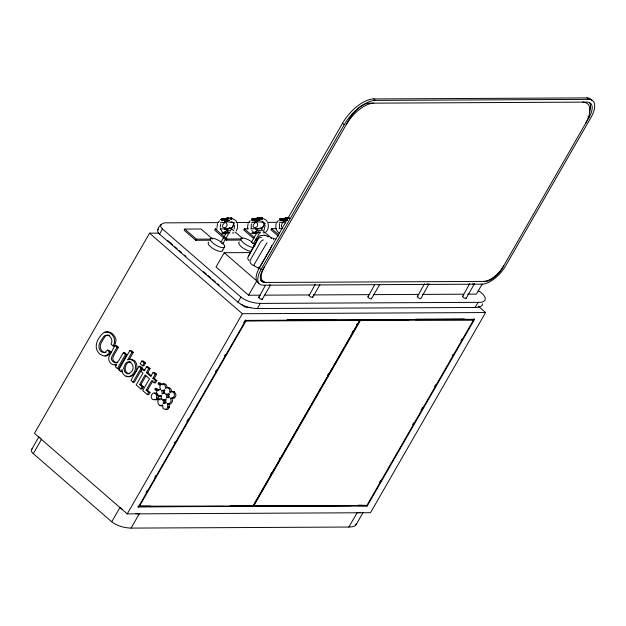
<?xml version="1.0" encoding="UTF-8"?>
<svg xmlns="http://www.w3.org/2000/svg" width="626" height="626" viewBox="0 0 626 626"><rect width="100%" height="100%" fill="white"/><g stroke="black" fill="none" stroke-linecap="round" stroke-linejoin="round"><path stroke-width="0.94" d="M226.964 218.325L227.864 218.051A0.978 0.407 84.5 0 1 228.154 218.114L228.866 218.114M261.989 219.742L257.403 219.765L257.192 218.247L257.99 217.997M287.412 219.624L285.581 219.632L285.37 218.114L286.645 217.762A0.978 0.407 84.5 0 1 286.935 217.825M248.272 256.355L259.164 236.127L261.12 235.423A9.054 8.373 58.9 0 1 262.137 235.595M234.547 225.454L234.124 228.991M265.158 225.305L264 230.305M163.738 392.909L163.057 390.397L161.539 390.405L162.197 392.056L162.079 394.044L163.378 393.245L165.006 393.363L164.568 392.525A3.099 2.52 89.7 0 1 164.333 391.18L164.583 389.646L163.112 390.585L161.539 390.405M216.964 227.348L217.519 223.638M220.242 227.301L220.751 223.897M158.902 390.467L156.743 388.589L155.217 388.597L154.81 389.388L156.946 391.25C155.459 393.91 158.683 397.901 161.328 395.413L161.156 397.322L161.852 399.075L160.929 398.793A3.107 2.527 89.7 0 0 159.724 399.012L158.683 399.857L156.711 398.144L156.602 394.983L154.544 393.058A3.06 2.488 89.7 0 0 153.229 393.159L151.805 394.497L151.242 396.602A3.083 2.512 89.7 0 0 151.547 398.066C152.916 402.158 156.437 397.048 158.018 400.523C157.118 403.426 159.474 407.017 162.901 405.515M160.209 399.85L158.229 398.136L158.253 395.483L156.735 395.491M256.316 242.583L255.893 242.411M164.998 402.581L164.239 399.811L162.713 399.818L163.464 401.618L163.253 403.621L164.732 402.706L166.383 402.98L165.616 401.125L165.827 399.106L164.348 400.053L162.713 399.818M166.907 387.737C167.502 385.585 165.194 382.721 162.995 384.067M168.198 397.017L167.463 394.239L165.937 394.247L166.68 396.07L166.469 398.019L167.893 397.142L169.56 397.369L168.832 395.53L169.051 393.519L167.588 394.458L165.937 394.247M356.397 523.43C356.03 526.834 351.499 526.904 348.878 527.037L131.069 528.101C124.245 527.89 117.195 526.012 111.733 521.794L32.45 452.895L31.457 451.362L31.37 449.977L38.906 436.792M482.646 303.868C482.278 307.272 477.755 307.343 475.126 307.476L257.317 308.54C250.494 308.321 243.451 306.45 237.99 302.233L159.52 234.124C154.239 230.102 161.461 221.635 166.939 222.856L218.63 222.606M265.361 285.386L258.687 297.585A2.183 0.736 29.9 0 0 260.111 298.821L261.081 299.275A2.058 0.696 29.9 0 0 262.294 299.267L270.495 285.01A2.058 0.696 29.9 0 1 269.282 285.018M262.294 299.267L262.216 298.813A2.183 0.736 29.9 0 0 261.997 298.516M315.301 284.212L309.103 295.566A2.183 0.736 29.9 0 0 310.535 296.802L311.498 297.256A2.058 0.696 29.9 0 0 312.71 297.248L319.949 284.666M312.71 297.248L312.632 296.794M374.567 284.853L367.892 297.053A2.183 0.736 29.9 0 0 369.317 298.289L370.287 298.743A2.058 0.696 29.9 0 0 371.5 298.735L371.421 298.281M424.467 283.774L417.307 296.81A2.183 0.736 29.9 0 0 418.731 298.046L419.702 298.5A2.058 0.696 29.9 0 0 420.915 298.492L429.037 283.781M469.735 283.555L462.583 296.591A2.183 0.736 29.9 0 0 464.007 297.827L464.969 298.281A2.058 0.696 29.9 0 0 466.19 298.273L466.112 297.82M466.182 298.273L474.406 283.821M160.319 405.671L162.533 404.85L163.112 408.504L165.6 409.545A3.114 2.535 89.7 0 0 166.743 408.942L167.909 406.908L167.471 403.817L169.826 404.013A2.911 2.371 89.7 0 0 171.008 403.707L172.682 401L172.056 398.253L170.538 398.261L171.156 401.008L169.489 403.715A2.911 2.371 89.7 0 1 168.308 404.02L167.471 403.817M165.436 409.193L167.119 409.537A3.114 2.535 89.7 0 0 168.269 408.935L169.427 406.9L168.997 403.809M273.476 239.453L273.484 239.179A9.03 1.534 -56.6 0 0 273.374 239.007M225.368 219.077L225.563 219.836M225.47 219.256L225.97 218.771L226.041 219.757M225.892 219.022L225.579 219.749M256.496 218.873L256.19 219.601L256.042 218.779M284.306 218.513L284.243 219.436L284.673 218.74M167.22 387.588C169.849 386.813 172.22 389.677 171.289 392.126L169.771 392.134C170.937 389.568 167.557 385.968 165.287 388.449C166.602 385.647 162.807 381.837 160.608 384.849L158.495 383.01L158.026 383.816L160.17 385.679L159.873 387.658L160.592 389.607L158.832 389.411L157.384 390.475L155.217 388.597M164.779 403.613L164.912 403.089M167.987 398.011L168.12 397.502M248.123 223.482L247.567 227.199L247.896 229.085M251.362 223.748L251.151 228.881M276.301 223.349C275.041 226.714 275.917 231.119 279.149 233.029M279.532 223.607L279.321 228.74M224.484 219.374L221.839 219.39A0.994 0.829 -89.7 0 0 221.369 219.695L221.416 219.491A0.994 0.759 75.5 0 1 221.862 219.256L224.437 218.936M226.236 218.787C229.578 218.083 221.972 219.358 227.528 218.482M256.136 218.654L257.028 218.615M283.492 218.724L282.944 218.748L284.079 218.865M256.222 242.317L255.267 243.686L255.713 242.677M254.399 244.672L253.859 246.487L253.671 245.908M257.583 218.177L258.468 217.903A0.978 0.407 84.5 0 1 258.757 217.965L259.039 217.856M285.753 218.044L286.192 217.825M225.297 219.155L225.822 218.944M284.274 218.85L284.885 218.615L284.822 219.468M285.151 219.249C285.088 220.188 283.461 219.116 284.572 219.421M227.191 230.125L227.512 229.632M160.882 224.679L160.663 226.659L162.47 228.991L240.94 297.1C246.401 301.317 253.452 303.187 260.275 303.407L478.076 302.342C489.493 302.867 485.635 294.58 478.17 290.714M254.516 244.625L255.103 243.89M156.328 389.388L156.743 388.589M110.982 352.078L109.597 352.086L107.797 354.527L105.669 355.771A6.596 5.368 89.7 0 1 103.689 355.912L100.363 354.48A10.932 8.905 89.7 0 1 98.102 352.211C93.282 345.622 98.54 336.6 104.143 332.39A8.083 6.581 89.7 0 1 106.42 331.866C110.019 331.991 112.962 335.051 114.182 338.251A7.097 5.783 89.7 0 1 114.605 340.724L114.323 343.181L113.118 346.006L110.935 344.104C113.736 340.38 109.988 333.768 105.324 335.434A6.017 4.898 89.7 0 0 103.908 336.365C101.302 340.176 96.811 345.411 99.972 350.192A6.456 5.258 89.7 0 0 101.615 351.89L104.652 352.704L107.422 350.2L108.807 350.192L110.982 352.078L109.182 354.519L106.576 355.881A6.565 5.352 89.7 0 1 105.074 355.904M221.878 219.812L221.894 220.54M158.355 233.138L149.559 233.177L34.461 433.348L127.258 513.899L370.482 512.717L485.588 312.546L478.225 306.153M33.264 453.693L41.465 439.436L40.041 437.856M159.52 234.124L162.47 228.991M212.629 239.077L201.001 228.983L184.78 229.061L184.13 230.204L195.758 240.298L210.062 240.227M118.455 347.297L117.07 347.305L112.226 355.748L111.436 358.26A3.427 2.794 89.7 0 0 111.694 359.934L113.048 361.773L115.184 362.837A4.053 3.302 89.7 0 0 116.428 362.689L118.729 360.67L123.314 352.751L124.691 352.743L126.804 354.574L118.744 368.581L117.359 368.589L115.325 366.82L116.733 364.379C113.932 365.717 110.552 364.23 109.386 361.304A6.041 4.922 89.7 0 1 108.846 357.016L114.793 345.74L116.358 345.474L118.455 347.297L113.611 355.74L112.813 358.252A3.427 2.794 89.7 0 0 113.071 359.927L114.433 361.765L116.569 362.83M124.284 353.455L124.691 352.743M117.359 368.589L125.419 354.582L126.804 354.574M122.289 371.641L120.904 371.648L118.791 369.81L129.879 350.537L131.257 350.529L133.346 352.344L129.019 359.88M195.758 240.298L196.415 239.155L210.719 239.085M120.904 371.648L122.148 369.489L122.383 372.008A5 4.069 89.7 0 0 123.009 373.652L124.269 375.224A7.598 6.19 89.7 0 0 127.602 376.719C134.222 376.422 137.54 367.282 134.254 362.016A7.88 6.416 89.7 0 0 133.142 360.67L130.208 359.254A5.235 4.265 89.7 0 0 128.565 359.543L127.634 359.887L131.969 352.352L133.346 352.344M217.199 228.905L215.289 228.913L214.632 230.055L226.26 240.149L240.572 240.079M141.875 360.975L140.247 363.808L142.556 365.819L143.941 365.811L145.568 362.978L143.26 360.967L141.875 360.975L144.191 362.978L145.568 362.978M138.98 366.343L130.92 380.358L133.009 382.173L134.394 382.165L142.454 368.151L140.365 366.335L138.98 366.343L141.069 368.151L142.454 368.151M133.009 382.173L141.069 368.151M142.556 365.819L144.191 362.978M144.982 370.318L143.784 369.27L142.399 369.277L141.116 371.515L142.947 373.112L136.163 384.904L140.842 388.965L142.227 388.957L143.495 386.758L140.967 384.567L139.582 384.575L145.083 374.997L149.481 378.816L142.72 390.577L147.384 394.63L148.769 394.623L150.037 392.424L147.509 390.225L146.124 390.233L151.649 380.624L154.184 382.83L155.569 382.822L156.86 380.577L154.278 378.331L152.893 378.339L155.232 374.27L156.617 374.262L154.278 378.331M150.091 368.589L148.706 368.597L146.374 372.65L147.759 372.642L150.091 368.589L147.947 366.726L146.562 366.734L144.199 370.842L142.399 369.277M229.1 232.856L222.864 243.694L222.269 243.694L220.837 242.442L226.119 233.263M228.513 229.1L229.476 227.426M140.967 384.567L146.007 375.796M230.063 231.19L233.897 224.515M226.26 240.149L226.917 239.007L241.221 238.936M140.842 388.965L142.11 386.766L143.495 386.758M222.402 250.823L224.593 247.004M156.617 374.262L154.489 372.423L153.112 372.431L150.78 376.476L146.374 372.65M249.657 252.591L224.233 252.716L216.04 266.973L248.6 295.237L260.33 295.182M147.509 390.225L153.034 380.624M147.384 394.63L148.652 392.432L150.037 392.424M154.184 382.83L155.475 380.585L156.86 380.577M248.186 228.756L244.367 228.772L243.71 229.914L253.89 238.749M159.552 383.808L160.013 383.002L162.134 384.841M259.704 232.708L253.475 243.545L252.873 243.545L251.449 242.293L256.723 233.115M260.666 231.041L264.986 223.529L263.147 222.183M276.363 228.615L271.59 228.639L270.941 229.781L278.21 236.088M111.733 521.794L119.934 507.537L122.234 509.181M237.99 302.233L240.94 297.1M258.851 283.218A19.32 9.124 -49 0 1 259.305 268.03L342.563 123.236A29.672 14.007 -49 0 1 373.699 98.939L586.898 97.899A22.082 10.431 -49 0 1 591.914 100.285M260.995 269.501L344.253 124.707A29.672 14.007 -49 0 1 375.389 100.41L588.589 99.37A22.082 10.431 -49 0 1 591.038 117.328L505.714 265.721A22.505 10.626 -49 0 1 482.098 284.149L263.131 285.213A19.32 9.124 -49 0 1 260.995 269.501L259.305 268.03M248.6 295.237L256.801 280.98L224.233 252.716M127.258 513.899L242.364 313.728L485.588 312.546M146.085 492.404L147.055 490.714M154.833 477.192L155.804 475.502M174.271 443.396L175.241 441.706M186.9 421.423L188.363 418.888M215.571 371.562L216.549 369.872M224.319 356.35L225.29 354.66M243.757 322.546L244.727 320.856M138.268 507.154L245.658 320.402L474.578 319.283L367.188 506.043L137.822 506.77L223.545 506.356M139.238 506.567L245.948 320.989L359.778 320.434L253.068 506.011L138.792 506.176L150.467 506.121M131.069 528.101L139.262 513.844L135.905 513.641M257.317 308.54L260.275 303.407M371.5 298.735L379.7 284.478A2.058 0.696 29.9 0 1 378.487 284.486M270.651 474.273L271.629 472.575M279.423 459.014L280.401 457.324M327.664 375.13L328.634 373.432M352.023 332.758L353.001 331.068M356.413 325.137L357.383 323.439M360.443 320.434L359.997 320.042L253.287 505.62L253.733 506.004L360.443 320.434L473.608 319.878L415.609 319.776M482.2 284.063L476.417 294.126L467.614 294.173M348.878 527.037L357.07 512.78L360.263 512.522M475.126 307.476L478.076 302.342M264.712 282.475A15.963 7.535 -49 0 1 262.943 269.493L349.762 118.51A18.725 8.842 -49 0 1 369.418 103.165L587.016 102.108A18.725 8.842 -49 0 1 589.089 117.344L502.271 268.327A15.963 7.535 -49 0 1 485.518 281.395L264.712 282.475L263.577 281.497M379.606 482.192L380.585 480.494M412.745 424.569L413.716 422.871M421.024 410.163L422.487 407.62M434.671 386.438L435.649 384.74M452.215 355.928L453.185 354.238M460.986 340.677L461.957 338.987M357.978 505.698L366.742 505.659L474.132 318.9L474.578 319.283M355.959 524.909L363.19 512.334M253.812 245.838L254.203 245.361M236.409 230.931L237.669 227.418L237.332 223.466M223.772 220.016L222.308 220.36C223.044 218.505 223.756 220.618 223.897 219.429M282.232 219.796C283.148 218.552 279.634 219.632 281.371 220.016M262.544 235.681L264.047 235.149A9.061 6.487 -81.6 0 1 264.798 235.337M281.004 219.491L281.074 220M227.042 218.169A0.994 0.462 79.1 0 0 226.784 218.364L221.721 219.421A0.994 0.931 -83.4 0 0 221.166 219.687A0.994 0.97 -74.9 0 1 221.659 219.374L222.073 219.21A0.994 0.595 77.9 0 0 221.737 219.421A0.994 0.876 -87.7 0 0 221.252 219.687M261.582 217.981A0.994 0.759 75.5 0 1 262.075 218.161L262.388 218.059A0.994 0.978 53.3 0 0 261.793 217.903L261.801 217.895A0.994 0.994 15.8 0 1 262.435 218.012L262.364 218.059A0.994 0.947 65 0 0 261.762 217.918L261.371 218.028A0.994 0.595 77.9 0 1 261.699 218.169M279.908 219.303A0.994 0.947 65 0 1 280.456 219.03A0.994 0.978 53.3 0 0 279.861 219.327L280.08 219.241A0.994 0.837 73.4 0 1 280.565 218.99A0.994 0.9 70.4 0 0 279.978 219.272L279.822 219.35A0.994 0.97 -74.9 0 1 280.44 219.084L280.847 218.928A0.994 0.595 77.9 0 0 280.511 219.139A0.994 0.876 -87.7 0 0 280.033 219.405L279.947 219.397A0.994 0.931 -83.4 0 1 280.479 219.092L285.378 218.114L289.024 218.098M264.986 223.529L263.859 223.255M251.449 242.293L252.043 242.301M265.917 231.98C268.343 229.891 268.734 226.268 267.936 223.318M170.538 398.261L172.839 397.995L174.145 396.281A3.349 2.723 89.7 0 0 174.404 394.779C174.513 392.408 171.814 390.475 169.771 392.134M172.056 398.253L174.357 397.987L175.663 396.274A3.349 2.723 89.7 0 0 175.922 394.771L174.693 392.103L172.706 391.602M267.881 236.902L268.57 236.518A9.054 2.856 -66.9 0 1 268.914 236.589M157.924 229.812L158.448 229.28M31.676 449.374L32.2 448.842M218.396 222.066L219.609 220.884M248.999 221.917L250.212 220.735M277.177 221.776L278.39 220.595M262.341 219.374L258.522 219.515L258.507 218.294M252.591 219.57L252.607 220.508M284.478 218.505L280.605 219.014A0.994 0.759 75.5 0 0 280.198 219.21L280.065 219.241M157.423 399.012L156.023 399.881L154.763 399.771M228.279 232.223L227.371 232.974L228.224 232.269M258.921 231.996L257.975 232.817L258.835 232.121M255.064 244.891L254.641 245.048M258.022 232.762L258.89 232.074M224.405 233.005L221.995 233.013L223.286 232.919L225.775 231.37M224.562 232.309L225.704 231.385M256.308 231.237L253.89 232.77L252.599 232.864L254.203 232.856M256.011 218.818L257.02 218.474L252.435 219.147A0.994 0.759 75.5 0 0 252.028 219.343A0.994 0.829 -89.7 0 1 252.442 219.233L254.101 219.155M282.326 219.773C282.389 218.349 283.171 220.626 280.988 219.969M256.59 218.787L256.809 219.444L256.011 219.523M230.877 222.504C235.321 220.047 233.443 229.625 229.789 227.762M159.599 389.787L160.757 389.325M224.609 232.997L225.884 232.23M224.812 233.029L226.041 232.293L224.781 233.052M255.212 232.849L256.488 232.082M224.695 233.036L225.963 232.277M255.298 232.888L256.566 232.129M230.971 218.13L231.111 218.091A0.994 0.9 70.4 0 1 231.69 218.239L231.847 218.161A0.994 0.994 15.8 0 0 231.197 218.036L231.276 218.005A0.994 0.978 53.3 0 1 231.808 218.184L231.471 218.302A0.994 0.759 75.5 0 0 230.971 218.13L230.884 218.153M257.748 217.997L252.325 219.155A0.994 0.9 70.4 0 0 251.809 219.413L251.855 219.538M254.954 220.986L259.587 220.391M283.132 220.853L286.927 220.094M154.34 393.371L154.755 393.151A3.06 2.488 89.7 0 1 156.062 393.05L157.29 393.731M164.302 393.504L164.904 393.238M104.98 332.664L105.528 332.383M255.197 243.624L254.43 244.977M227.269 233.021L225.837 233.686L221.956 233.811M257.873 232.872L254.978 233.647L251.049 233.201M284.744 218.834L283.656 218.701M287.209 218.161L286.434 218.169M227.848 218.044L228.388 218.012M258.452 217.895L258.929 217.864M286.63 217.762L287.209 217.723M231.111 218.091L231.174 218.02A0.994 0.947 65 0 1 231.761 218.216M222.59 220.305L222.191 219.781L222.527 220.305M254.062 219.929L254.258 219.515M259.508 218.153L260.017 218.051M167.784 387.776L168.738 387.58M165.006 390.452L163.057 390.397M169.489 394.325L167.463 394.239M166.25 399.928L164.239 399.811M225.493 221.995C216.017 230.071 231.98 228.991 225.493 221.995L232.003 221.964M256.097 221.847C246.621 229.922 262.591 228.842 256.097 221.847L263.569 222.089L264.156 223.818L263.468 226.142L262.474 227.355L260.831 227.856M262.051 221.987L262.607 221.815M287.334 218.13L288.688 217.895L287.913 218.044M221.408 219.491L221.839 219.39M252.012 219.343L258.28 217.934L262.411 217.973M280.182 219.21L280.62 219.1A0.994 0.829 -89.7 0 0 280.151 219.405L281.927 219.397M228.247 220.735L229.108 220.399L224.351 221.135M259.508 220.336L254.86 220.939M224.335 219.303L221.815 219.311L227.668 218.083L231.8 218.122A1.064 1.049 -51 0 0 231.565 218.044M225.196 218.944L226.354 219.03L225.321 219.053L225.759 218.889M222.512 219.718L222.386 220.305M225.337 219.945L226.448 219.71L225.407 219.671M254.5 219.28C252.043 220.861 253.076 219.163 252.99 220.156M254.579 219.859L252.912 220.211L252.826 219.624L254.187 219.397M255.94 219.796L257.051 219.562L256.034 219.523M280.714 220.649L280.605 219.014L288.977 217.785M281.082 220.078L282.756 219.726M285.918 217.864L285.683 217.911A0.994 0.54 78.4 0 0 285.378 218.114M286.489 220.563L287.201 220.313M255.04 218.787L256.026 218.677M226.776 218.364L226.902 218.2A0.994 0.54 78.4 0 0 226.596 218.404L226.8 219.914M233.928 232.864L232.426 233.013M227.817 220.72L225.751 221.017M286.598 220.438L283.03 220.798M282.498 220.657L279.681 220.501M223.365 219.1C222.073 219.421 224.789 218.857 223.466 219.186M228.028 218.427L227.528 219.053L228.052 219.687M259.993 218.153L260.518 218.028L259.86 218.169M281.027 219.35L280.777 220.375M227.379 218.255L228.2 218.161M257.982 218.106L259.469 217.965M286.16 217.973L287.647 217.832M285.918 220.548L283.398 220.806M226.581 229.719C225.587 230.814 230.47 231.581 229.116 230.11M257.184 229.57C256.237 230.579 260.666 231.471 259.86 230.094M226.283 230.376L227.199 231.37M256.887 230.227L257.654 231.205M253.976 218.951C255.4 218.85 252.568 219.147 254.07 219.037M282.999 218.701L284.196 218.544M221.831 219.311L227.348 218.552M259.704 218.184L261.645 217.918A0.994 0.837 73.4 0 1 262.192 218.122M287.052 218.138L288.891 217.895M108.188 335.098L106.71 335.426A6.017 4.898 89.7 0 0 105.293 336.358C102.687 340.168 98.188 345.403 101.349 350.184A6.456 5.258 89.7 0 0 103 351.882L106.037 352.696M263.03 232.864L264.462 232.731M287.084 219.914L282.811 220.696L283.312 220.884M260.713 228.349L261.285 228.263L258.288 228.373M161.187 396.164L158.769 396.141M224.617 221.095C235.266 220.078 224.922 219.71 224.531 221.174M225.313 221.158L224.249 221.088M284.728 219.483L284.181 219.382M255.635 228.944L255.22 228.96L258.303 228.975M284.094 218.764L285.088 218.427L283.969 218.662L284.11 219.656L285.182 219.084M280.589 219.03L282.271 219.022M252.544 220.79L252.325 219.272L254.211 219.225M282.381 219.092L280.44 219.084A0.994 0.994 15.8 0 0 279.845 219.35A0.994 0.986 -51 0 1 280.417 219.077L280.44 219.084M256.503 220.665L252.881 220.665M224.687 220.923L226.518 220.915M257.13 220.767L251.511 220.642M220.587 222.598L224.484 222.574M231.315 222.543L234.241 222.527M236.19 222.52L249.844 222.457M251.793 222.441L256.668 222.418M267.396 222.371L277.154 222.324M279.102 222.308L283.977 222.285M220.055 228.889L227.692 228.858M251.042 228.74L258.679 228.701M279.227 228.607L283.038 228.584M257.904 238.858L255.995 238.866L255.338 240.008L257.247 240.001M264.242 295.159L309.221 294.94M313.133 294.924L368.863 294.65M373.753 294.627L418.731 294.408M422.636 294.392L463.702 294.189M250.854 307.593L244.954 307.045L241.112 304.236M287.099 319.808L335.81 319.573M415.687 319.182L464.39 318.947M280.526 320.434L245.502 320.606L245.948 320.989M287.342 320.402L408.778 319.808M113.118 346.006L114.503 345.998L114.816 345.466L115.99 340.716A7.097 5.783 89.7 0 0 115.56 338.243C114.339 335.043 111.397 331.991 107.805 331.858A8.083 6.581 89.7 0 0 106.084 332.156M118.791 369.81L120.176 369.81M158.495 383.01L160.013 383.002M172.22 391.54L173.738 391.532M172.713 391.759L174.231 391.751M156.602 394.983L158.12 394.975L157.909 394.513M173.238 397.706L174.764 397.698M156.711 398.144L158.229 398.136M159.826 405.546L161.837 405.664M167.909 406.908L169.427 406.9M167.721 407.51L169.239 407.503M230.251 505.73L278.656 505.495M358.651 505.104L366.899 505.456L253.733 506.004M230.368 506.324L351.155 505.73M225.391 229.093L224.617 229.108L227.7 229.124M289.306 218.153L286.677 218.161L286.7 219.382M231.839 219.546L230.063 219.343M251.973 219.538L251.84 219.546A0.994 0.876 -87.7 0 1 252.356 219.233L252.435 219.147M130.959 361.789C125.161 361.476 122.766 371.633 128.455 373.652A3.991 3.247 89.7 0 0 129.472 373.73M222.418 220.837L221.995 220.657M231.354 218.443L231.808 218.764M221.659 219.374L221.643 219.366A0.994 0.986 -51 0 0 221.072 219.656A0.994 0.994 15.8 0 1 221.635 219.35L221.933 220.939M258.178 268.077L259.727 267.161L270.784 248.146L271.434 246.096A9.054 2.856 -66.9 0 0 271.52 245.298M114.394 364.715L116.131 364.88A5.086 4.139 89.7 0 0 116.577 364.786M108.885 335.16L109.55 335.348M264.61 235.274L268.828 236.558M224.484 233.013L222.113 231.8L220.548 229.03M259.234 232.395L260.643 232.833M228.631 232.543L230.039 232.982M263.389 218.615L266.113 220.078L267.177 221.518M232.778 218.764L235.509 220.227L236.565 221.667M227.05 231.964L228.67 232.551M472.693 283.828L473.17 284.024A2.058 0.696 29.9 0 0 474.383 284.016M159.88 395.953L160.287 396.133M426.932 283.789L427.894 284.243A2.058 0.696 29.9 0 0 429.115 284.235M263.436 239.946A9.014 5.509 -44 0 0 262.552 240.212L260.776 241.519L250.118 260.463C248.702 264.571 255.854 266.066 258.037 268.006M282.498 227.747C279.313 226.15 283.969 219.03 285.761 223.005M160.882 405.28L161.344 405.538M253.812 232.473L251.809 230.438M233.255 223.404C235.579 224.757 233.169 221.612 232.356 222.535M586.898 97.899L588.589 99.37M587.963 116.366L589.089 117.344M373.699 98.939L375.389 100.41M342.563 123.236L344.253 124.707M271.59 228.639L278.86 234.953M261.308 229.327L271.488 238.154M359.332 320.05L359.778 320.434M244.367 228.772L254.547 237.606M231.503 228.834L233.686 230.728M235.141 231.988L242.403 238.303M215.289 228.913L226.917 239.007M184.78 229.061L196.415 239.155M167.588 240.415L172.729 244.883M174.936 246.8L177.142 248.718M179.349 250.627L181.556 252.544M184.498 255.095L185.969 256.37M203.614 271.692L206.557 274.243M208.028 275.518L210.97 278.069M212.441 279.345L215.375 281.896M217.582 283.813L219.053 285.088M149.559 233.177L242.364 313.728M245.212 320.011L245.658 320.402M366.742 505.659L367.188 506.043M129.879 350.537L131.969 352.352M146.562 366.734L148.706 368.597M153.112 372.431L155.232 374.27M147.759 372.642L151.429 375.835M152.893 378.339L155.475 380.585M114.973 345.482L117.07 347.305M123.314 352.751L125.419 354.582M107.422 350.2L109.597 352.086M139.582 384.575L142.11 386.766M146.124 390.233L148.652 392.432M252.622 505.62L253.068 506.011M222.457 243.076L222.864 243.694M248.913 260.557L247.826 258.945L247.81 257.489L258.546 238.209L260.572 237.277A9.03 8.013 -16.4 0 1 261.637 237.277M253.248 243.115L253.475 243.545M253.992 265.815L254.344 264.25L266.527 243.444A9.03 1.534 -56.6 0 1 267.052 242.88M258.608 297.131A2.058 0.696 29.9 0 1 259.391 296.998M309.033 295.112A2.058 0.696 29.9 0 1 309.447 294.94M367.931 296.701A2.058 0.696 29.9 0 1 368.346 296.528M417.229 296.356A2.058 0.696 29.9 0 1 418.012 296.231M462.614 296.239A2.058 0.696 29.9 0 1 463.037 296.067M503.766 265.729A19.148 9.038 -49 0 1 483.671 281.41M346.201 124.699A26.315 12.426 -49 0 1 373.816 103.149M589.575 102.664A18.725 8.842 -49 0 1 589.301 111.921M263.014 281.004A15.963 7.535 -49 0 1 260.878 280.573M582.618 102.132A26.315 12.426 -49 0 1 585.529 123.533M266.559 282.467A19.148 9.038 -49 0 1 264.438 266.895M285.566 218.075A0.994 0.462 79.1 0 1 285.816 217.879M286.818 217.746A0.947 0.501 85.4 0 1 286.958 217.738M280.346 219.17A0.994 0.673 77 0 1 280.73 218.951M270.847 237.911A8.177 2.754 29.9 0 1 275.792 239.281M228.044 218.036A0.947 0.501 85.4 0 1 228.185 218.028M231.049 218.106A0.994 0.837 73.4 0 1 231.589 218.271M221.565 219.46A0.994 0.673 77 0 1 221.948 219.233M221.08 219.616A0.994 0.978 53.3 0 1 221.643 219.335A0.994 0.947 65 0 0 221.127 219.585L221.197 219.554A0.994 0.9 70.4 0 1 221.721 219.296A0.994 0.837 73.4 0 0 221.299 219.53M222.52 250.064A8.177 2.754 29.9 0 1 213.928 249.125A8.177 2.754 29.9 0 1 208.826 242.184M222.253 242.896A8.177 2.754 29.9 0 1 220.438 247.215A8.177 2.754 29.9 0 1 210.297 239.32A8.177 2.754 29.9 0 1 220.681 241.675M257.208 218.255A0.994 0.54 78.4 0 1 257.513 218.044M257.388 218.216A0.994 0.462 79.1 0 1 257.646 218.02M258.648 217.887A0.947 0.501 85.4 0 1 258.788 217.879M262.169 217.895A1.064 1.049 -51 0 1 262.427 217.989M261.488 217.997A0.994 0.673 77 0 1 261.895 218.161M261.715 217.934A0.994 0.9 70.4 0 1 262.294 218.091M251.769 219.538A0.994 0.931 -83.4 0 1 252.301 219.225L252.286 219.17A0.994 0.947 65 0 0 251.738 219.436M252.341 219.272A0.994 0.595 77.9 0 1 252.677 219.061M252.168 219.311A0.994 0.673 77 0 1 252.552 219.084M251.902 219.382A0.994 0.837 73.4 0 1 252.388 219.131M251.362 251.316A8.177 2.754 29.9 0 1 241.926 247.231A8.177 2.754 29.9 0 1 239.437 242.035M253.561 247.497A8.177 2.754 29.9 0 1 243.866 243.209A8.177 2.754 29.9 0 1 241.933 238.123A8.177 2.754 29.9 0 1 251.292 241.526M254.109 243.976A8.177 2.754 29.9 0 1 254.946 245.11M128.095 376.57A7.598 6.19 89.7 0 0 128.979 376.711C135.607 376.422 138.925 367.274 135.639 362.008A7.88 6.416 89.7 0 0 134.527 360.67L131.593 359.246A5.235 4.265 89.7 0 0 129.942 359.535M126.812 376.054A7.598 6.19 89.7 0 1 126.405 375.811M117.813 362.689A4.053 3.302 89.7 0 1 117.398 362.798M161.242 399.005A3.107 2.527 89.7 0 1 161.625 398.848M123.838 368.143L124.621 371.688L127.07 373.652A3.991 3.247 89.7 0 0 128.596 373.628C139.934 368.299 126.546 353.526 123.838 368.143M251.683 219.468L251.652 219.491A0.994 0.97 -74.9 0 1 252.27 219.217L252.27 219.225A0.994 0.986 -51 0 0 251.675 219.507A0.994 0.978 53.3 0 1 252.255 219.186L252.255 219.186A0.994 0.994 15.8 0 0 251.668 219.491M256.378 231.221L255.205 232.144L256.378 231.221M256.644 232.144L255.416 232.88L256.644 232.144M254.805 220.743L257.09 220.884L260.009 220.141L254.805 220.743M227.637 228.498L230.681 228.42L227.629 228.498"/></g></svg>
